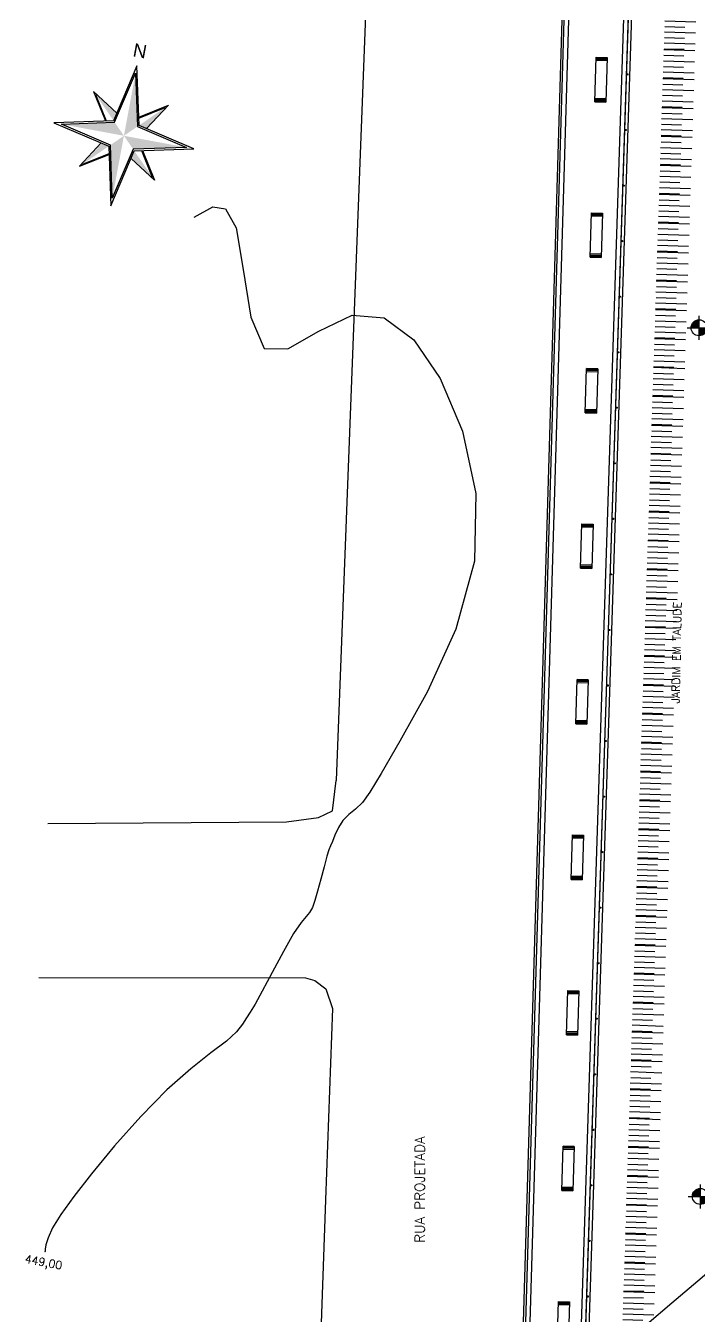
# Model space of a CAD drawing. Header units: inches. Extents: x 462102 to 462370, y 9198066 to 9198227.
# Drawn here: x 462108.3 to 462138.5, y 9198134.2 to 9198192.3 of the extents above; entities that cross this region are included whole.
import ezdxf
from ezdxf.enums import TextEntityAlignment as Align

# ---------------------------------------------------------------- set-up
doc = ezdxf.new("R2010")
doc.units = ezdxf.units.IN
doc.header["$MEASUREMENT"] = 0
doc.linetypes.add('CONTINU', pattern=[0])
doc.layers.add('I-ARQ', color=8, linetype='Continuous')
doc.layers.add('I-CURVANIVEL', color=55, linetype='CONTINU')
doc.layers.add('I-TEXTOS', color=2, linetype='Continuous', lineweight=25)
doc.styles.add('COTA200', font='ROMANS.SHX')
doc.styles.add('ROMANS', font='romans.shx', dxfattribs={"width": 0.75, "height": 0.1})
doc.styles.add('TOPO2', font='arial.ttf')

# ---------------------------------------------------------------- blocks, each defined once
blk = doc.blocks.new('norte2')
for p, q in [((159.711, 261.587), (158.74, 257.219)), ((160.681, 257.219), (159.711, 261.587)), ((158.844, 257.116), (159.711, 261.016)), ((159.711, 261.016), (160.577, 257.116)), ((156.856, 259.106), (158.141, 257.087)), ((158.876, 257.821), (156.856, 259.106)), ((157.058, 258.905), (158.206, 257.101)), ((160.548, 257.819), (162.568, 259.105)), ((160.562, 257.755), (162.366, 258.903)), ((162.568, 259.105), (161.283, 257.086)), ((158.74, 257.219), (154.373, 256.249)), ((154.943, 256.249), (158.844, 257.116)), ((160.577, 257.116), (164.478, 256.249)), ((165.049, 256.249), (160.681, 257.219)), ((154.373, 256.249), (158.74, 255.278)), ((158.844, 255.382), (154.943, 256.249)), ((158.14, 255.412), (156.855, 253.392)), ((164.478, 256.249), (160.577, 255.382)), ((160.681, 255.278), (165.049, 256.249)), ((161.284, 255.413), (162.569, 253.393)), ((156.855, 253.392), (158.874, 254.677)), ((157.056, 253.594), (158.859, 254.741)), ((158.74, 255.278), (159.711, 250.911)), ((159.711, 251.482), (158.844, 255.382)), ((160.577, 255.382), (159.711, 251.482)), ((159.711, 250.911), (160.681, 255.278)), ((162.569, 253.393), (160.55, 254.678)), ((161.22, 255.399), (162.367, 253.595))]:
    blk.add_line(p, q)
for points in [[(160.577, 257.116), (159.711, 261.016), (159.711, 256.249)], [(158.743, 257.221), (157.058, 258.905), (158.862, 257.757)], [(160.681, 257.219), (161.218, 257.1), (162.366, 258.903)], [(158.844, 257.116), (154.943, 256.249), (159.711, 256.249)], [(159.711, 251.482), (159.711, 256.249), (158.844, 255.382)], [(160.577, 255.382), (164.478, 256.249), (159.711, 256.249)], [(158.74, 255.278), (157.056, 253.594), (158.204, 255.397)], [(162.367, 253.595), (160.681, 255.278), (160.564, 254.743)]]:
    blk.add_solid(points)
at = {"style": 'TOPO2', "oblique": 360, "width": 1}
blk.add_text('N', height=1, rotation=360, dxfattribs=at).set_placement((159.225, 262.229))
blk = doc.blocks.new('nível-ct-04')
h = blk.add_hatch(color=8)
h.paths.add_polyline_path([(1.048, -1.319), (0.898, -1.319), (0.898, -1.469, 0.414214)])
h.paths.add_polyline_path([(0.898, -1.169, 0.414214), (0.748, -1.319), (0.898, -1.319)])
for p, q in [((0.898, -1.544), (0.898, -1.094)), ((0.673, -1.319), (1.803, -1.319))]:
    blk.add_line(p, q)
blk.add_circle((0.898, -1.319), 0.15)
at = {"style": 'ROMANS'}
blk.add_attdef('0.00', (1.117, -1.257), '', height=0.15, dxfattribs=at)
blk = doc.blocks.new('CERCA')
at = {"layer": 'I-ARQ'}
blk.add_lwpolyline([(-0.025, 0), (0.025, 0), (0.025, -0.06), (-0.025, -0.06)], close=True, dxfattribs=at)
blk = doc.blocks.new('talude')
at = {"layer": 'I-ARQ'}
for p, q in [((-0.5, -0.5), (-0.5, -1.401)), ((-0.243, -0.49), (-0.243, -1.892)), ((0, -0.5), (0, -1.401)), ((0.257, -0.49), (0.257, -1.892)), ((0.5, -0.5), (0.5, -1.401)), ((0.757, -0.49), (0.757, -1.892))]:
    blk.add_line(p, q, dxfattribs=at)
blk = doc.blocks.new('A$C14C97071')
at = {"layer": 'I-ARQ'}
for p, q in [((0, 0.5), (0, 0)), ((0.01, 0), (0.01, 0.5)), ((0.03, 0), (0.03, 0.5)), ((0.06, 0), (0.06, 0.5)), ((0.1, 0), (0.1, 0.5)), ((0.15, 0), (0.15, 0.5)), ((1.85, 0), (1.85, 0.5)), ((1.9, 0), (1.9, 0.5)), ((1.94, 0), (1.94, 0.5)), ((1.97, 0), (1.97, 0.5)), ((1.99, 0), (1.99, 0.5)), ((2, 0.5), (2, 0)), ((2, 0.5), (2, 0))]:
    blk.add_line(p, q, dxfattribs=at)
blk.add_lwpolyline([(0, 0.5), (2, 0.5), (2, 0), (0, 0)], close=True, dxfattribs=at)
blk = doc.blocks.new('JUAZEIRO_BLOCO')
at = {"layer": 'I-ARQ'}
for p, q in [((461823.346, 9198216.106), (461820.82, 9198130.738)), ((461814.7, 9198215.912), (461812.51, 9198158.325)), ((461823.556, 9198213.149), (461821.12, 9198130.729)), ((461823.351, 9198212.988), (461820.92, 9198130.735)), ((461822.423, 9198099.56), (461825.957, 9198208.486)), ((461822.623, 9198099.553), (461826.157, 9198208.48))]:
    blk.add_line(p, q, dxfattribs=at)
at = {"layer": 'I-ARQ', "flags": 128}
for points in [[(461864.143, 9198094.417), (461827.624, 9198094.391, -0.423954), (461822.623, 9198099.553), (461826.157, 9198208.48, -0.339074), (461831.127, 9198215.072), (461926.962, 9198215.506, -0.355475), (461931.988, 9198208.64), (461929.541, 9198099.348, -0.407466), (461924.546, 9198094.46), (461887.008, 9198094.433)], [(461864.159, 9198094.567), (461827.624, 9198094.541, -0.423954), (461822.773, 9198099.548), (461826.307, 9198208.475, -0.337304), (461831.128, 9198214.922), (461926.963, 9198215.356, -0.35365), (461931.838, 9198208.643), (461929.391, 9198099.351, -0.407466), (461924.546, 9198094.61), (461886.982, 9198094.583)], [(461864.159, 9198094.567), (461827.624, 9198094.541, -0.423954), (461822.773, 9198099.548), (461826.307, 9198208.475, -0.337304), (461831.128, 9198214.922), (461926.963, 9198215.356, -0.35365), (461931.838, 9198208.643), (461929.391, 9198099.351, -0.407466), (461924.546, 9198094.61), (461886.982, 9198094.583)], [(461799.142, 9198149.471), (461811.125, 9198149.451), (461811.542, 9198149.337), (461812.036, 9198148.961), (461812.341, 9198148.073), (461812.03, 9198139.474), (461810.51, 9198096.427), (461810.074, 9198088.183, -0.400132), (461808.068, 9198086.289), (461801.136, 9198086.32)]]:
    blk.add_lwpolyline(points, format="xyb", dxfattribs=at)
blk.add_lwpolyline([(461799.546, 9198156.393), (461810.272, 9198156.475), (461811.711, 9198156.673), (461812.338, 9198156.972), (461812.51, 9198158.325)], dxfattribs=at)
at = {"layer": 'I-CURVANIVEL', "flags": 128}
for points, elevation in [([(461840.113, 9198227.128), (461840.412, 9198227.015), (461840.667, 9198226.289), (461841.003, 9198224.331), (461841.41, 9198220.822), (461841.841, 9198216.634), (461842.242, 9198212.932), (461842.575, 9198210.598), (461842.865, 9198209.368), (461843.155, 9198208.691), (461843.458, 9198207.994), (461843.678, 9198206.602), (461843.69, 9198203.817), (461843.421, 9198199.282), (461842.994, 9198194.015), (461842.585, 9198189.376), (461842.329, 9198186.405), (461842.202, 9198184.853), (461842.141, 9198184.148), (461842.082, 9198183.767), (461841.959, 9198183.364), (461841.706, 9198182.642), (461841.261, 9198181.337), (461840.581, 9198179.33), (461839.63, 9198176.536), (461838.426, 9198173.014), (461837.197, 9198169.388), (461836.227, 9198166.426), (461835.72, 9198164.691), (461835.564, 9198163.93), (461835.566, 9198163.684), (461835.569, 9198163.567), (461835.541, 9198163.474), (461835.486, 9198163.37), (461835.441, 9198163.15), (461835.582, 9198162.428), (461836.121, 9198160.748), (461837.117, 9198157.835), (461838.027, 9198154.151), (461838.156, 9198150.342), (461837.057, 9198146.955), (461835.273, 9198144.152), (461833.596, 9198142), (461832.614, 9198140.507), (461832.106, 9198139.464), (461831.646, 9198138.608), (461830.901, 9198137.721), (461829.899, 9198136.779), (461828.762, 9198135.804), (461827.598, 9198134.819), (461826.47, 9198133.852), (461825.43, 9198132.93), (461824.524, 9198132.081), (461823.762, 9198131.331), (461823.146, 9198130.706), (461822.67, 9198130.217), (461822.282, 9198129.815), (461821.922, 9198129.435), (461821.524, 9198129.002), (461821.011, 9198128.403), (461820.302, 9198127.514), (461819.33, 9198126.227), (461818.096, 9198124.506), (461816.615, 9198122.328), (461814.927, 9198119.738), (461813.173, 9198117.028), (461811.519, 9198114.557), (461810.068, 9198112.553), (461808.665, 9198110.729), (461807.089, 9198108.667), (461805.222, 9198106.093), (461803.336, 9198103.312), (461801.805, 9198100.773), (461800.902, 9198098.834), (461800.5, 9198097.493), (461800.37, 9198096.655), (461800.322, 9198096.221), (461800.305, 9198096.061), (461800.302, 9198096.038)], 448), ([(461806.118, 9198183.675), (461806.966, 9198184.137), (461807.526, 9198184.053), (461808.01, 9198183.186), (461808.327, 9198181.31), (461808.662, 9198179.171), (461809.273, 9198177.759), (461810.338, 9198177.747), (461811.726, 9198178.548), (461813.228, 9198179.258), (461814.666, 9198179.146), (461815.99, 9198178.16), (461817.181, 9198176.418), (461818.182, 9198174.052), (461818.78, 9198171.248), (461818.724, 9198168.204), (461817.882, 9198165.137), (461816.605, 9198162.334), (461815.365, 9198160.097), (461814.525, 9198158.64), (461814.022, 9198157.806), (461813.684, 9198157.347), (461813.371, 9198157.042), (461813.073, 9198156.794), (461812.812, 9198156.532), (461812.604, 9198156.211), (461812.447, 9198155.875), (461812.333, 9198155.591), (461812.252, 9198155.397), (461812.18, 9198155.21), (461812.09, 9198154.92), (461811.963, 9198154.453), (461811.816, 9198153.891), (461811.672, 9198153.35), (461811.55, 9198152.926), (461811.436, 9198152.616), (461811.311, 9198152.394), (461811.154, 9198152.215), (461810.927, 9198151.95), (461810.594, 9198151.454), (461810.136, 9198150.645), (461809.633, 9198149.696), (461809.184, 9198148.847), (461808.864, 9198148.274), (461808.645, 9198147.916), (461808.474, 9198147.65), (461808.292, 9198147.369), (461808.02, 9198147.031), (461807.569, 9198146.611), (461806.877, 9198146.074), (461805.97, 9198145.365), (461804.896, 9198144.419), (461803.717, 9198143.213), (461802.545, 9198141.893), (461801.508, 9198140.644), (461800.705, 9198139.617), (461800.132, 9198138.814), (461799.758, 9198138.204), (461799.549, 9198137.756), (461799.456, 9198137.445), (461799.426, 9198137.251), (461799.415, 9198137.151), (461799.411, 9198137.114), (461799.411, 9198137.109)], 449)]:
    blk.add_lwpolyline(points, dxfattribs=dict(at, elevation=elevation))
at = {"layer": 'I-ARQ'}
for name, p, rotation in [('talude', (461826.765, 9198191.767), 88.1419050967992), ('talude', (461826.723, 9198190.468), 88.1419050967992), ('A$C14C97071', (461824.629, 9198188.851), 88.2666193856652), ('CERCA', (461825.56, 9198190.092), 88.14190509677813), ('talude', (461826.681, 9198189.169), 88.1419050967992), ('talude', (461826.639, 9198187.869), 88.1419050967992), ('CERCA', (461825.479, 9198187.593), 88.14190509677813), ('talude', (461826.597, 9198186.57), 88.1419050967992), ('talude', (461826.554, 9198185.271), 88.1419050967992), ('CERCA', (461825.398, 9198185.094), 88.14190509677813), ('talude', (461826.512, 9198183.972), 88.1419050967992), ('A$C14C97071', (461824.418, 9198181.854), 88.2666193856652), ('talude', (461826.47, 9198182.672), 88.1419050967992), ('CERCA', (461825.317, 9198182.596), 88.14190509677813), ('talude', (461826.428, 9198181.373), 88.1419050967992), ('talude', (461826.386, 9198180.074), 88.1419050967992), ('CERCA', (461825.236, 9198180.097), 88.14190509677813), ('talude', (461826.344, 9198178.774), 88.1419050967992), ('talude', (461826.302, 9198177.475), 88.1419050967992), ('CERCA', (461825.155, 9198177.598), 88.14190509677813), ('A$C14C97071', (461824.206, 9198174.857), 88.2666193856652), ('talude', (461826.259, 9198176.176), 88.1419050967992), ('talude', (461826.217, 9198174.876), 88.1419050967992), ('CERCA', (461825.074, 9198175.1), 88.14190509677813), ('talude', (461826.175, 9198173.577), 88.1419050967992), ('talude', (461826.133, 9198172.278), 88.1419050967992), ('CERCA', (461824.993, 9198172.601), 88.14190509677813), ('talude', (461826.091, 9198170.978), 88.1419050967992), ('CERCA', (461824.912, 9198170.102), 88.14190509677813), ('talude', (461826.049, 9198169.679), 88.1419050967992), ('A$C14C97071', (461823.994, 9198167.861), 88.2666193856652), ('talude', (461826.006, 9198168.38), 88.1419050967992), ('talude', (461825.964, 9198167.08), 88.1419050967992), ('CERCA', (461824.831, 9198167.604), 88.14190509677813), ('talude', (461825.922, 9198165.781), 88.1419050967992), ('CERCA', (461824.75, 9198165.105), 88.14190509677813), ('talude', (461825.88, 9198164.482), 88.1419050967992), ('talude', (461825.838, 9198163.182), 88.1419050967992), ('A$C14C97071', (461823.782, 9198160.864), 88.2666193856652), ('CERCA', (461824.669, 9198162.606), 88.14190509677813), ('talude', (461825.796, 9198161.883), 88.1419050967992), ('talude', (461825.754, 9198160.584), 88.1419050967992), ('CERCA', (461824.587, 9198160.108), 88.14190509677813), ('talude', (461825.711, 9198159.285), 88.1419050967992), ('talude', (461825.669, 9198157.985), 88.1419050967992), ('CERCA', (461824.506, 9198157.609), 88.14190509677813), ('talude', (461825.627, 9198156.686), 88.1419050967992), ('A$C14C97071', (461823.571, 9198153.867), 88.2666193856652), ('talude', (461825.585, 9198155.387), 88.1419050967992), ('CERCA', (461824.425, 9198155.11), 88.14190509677813), ('talude', (461825.543, 9198154.087), 88.1419050967992), ('talude', (461825.501, 9198152.788), 88.1419050967992), ('CERCA', (461824.344, 9198152.612), 88.14190509677813), ('talude', (461825.458, 9198151.489), 88.1419050967992), ('talude', (461825.416, 9198150.189), 88.1419050967992), ('CERCA', (461824.263, 9198150.113), 88.14190509677813), ('talude', (461825.374, 9198148.89), 88.1419050967992), ('A$C14C97071', (461823.359, 9198146.87), 88.2666193856652), ('talude', (461825.332, 9198147.591), 88.1419050967992), ('CERCA', (461824.182, 9198147.614), 88.14190509677813), ('talude', (461825.29, 9198146.291), 88.1419050967992), ('talude', (461825.248, 9198144.992), 88.1419050967992), ('CERCA', (461824.101, 9198145.115), 88.14190509677813), ('talude', (461825.206, 9198143.693), 88.1419050967992), ('talude', (461825.163, 9198142.393), 88.1419050967992), ('CERCA', (461824.02, 9198142.617), 88.14190509677813), ('A$C14C97071', (461823.147, 9198139.873), 88.2666193856652), ('talude', (461825.121, 9198141.094), 88.1419050967992), ('talude', (461825.079, 9198139.795), 88.1419050967992), ('CERCA', (461823.939, 9198140.118), 88.14190509677813), ('talude', (461825.037, 9198138.495), 88.1419050967992), ('CERCA', (461823.858, 9198137.619), 88.14190509677813), ('talude', (461824.995, 9198137.196), 88.1419050967992), ('talude', (461824.953, 9198135.897), 88.1419050967992), ('talude', (461824.911, 9198134.598), 88.1419050967992), ('A$C14C97071', (461822.936, 9198132.877), 88.2666193856652), ('CERCA', (461823.777, 9198135.121), 88.14190509677813)]:
    blk.add_blockref(name, p, dxfattribs=dict(at, rotation=rotation))
at = {"layer": 'I-ARQ', "xscale": 0.6000000001946927, "yscale": 0.5999999996690083, "zscale": 0.6000000000035732, "rotation": 349.4703190754368}
blk.add_blockref('norte2', (461680.652, 9198053.684, 449), dxfattribs=at)
at = {"layer": 'I-ARQ', "xscale": 2.400000002235174, "yscale": 2.399999998509884, "zscale": 2.399999999999998}
for p in [(461826.668, 9198181.86, 446), (461826.724, 9198142.788, 446)]:
    blk.add_blockref('nível-ct-04', p, dxfattribs=at).add_auto_attribs({'0.00': '+446,00'})
at = {"layer": 'I-ARQ', "style": 'COTA200'}
for s, height, rotation, p in [('JARDIM EM TALUDE', 0.36, 88.95686, (461827.807, 9198164.076)), ('RUA PROJETADA', 0.45, 90, (461816.261, 9198139.927)), ('449,00', 0.36, 349.47032, (461799.351, 9198136.665))]:
    blk.add_text(s, height=height, rotation=rotation, dxfattribs=at).set_placement(p, align=Align.MIDDLE_CENTER)

msp = doc.modelspace()

# ---------------------------------------------------------------- block references
at = {"layer": 'I-TEXTOS', "color": 2}
msp.add_blockref('JUAZEIRO_BLOCO', (309.707, 0), dxfattribs=at)

doc.saveas('drawing.dxf')
